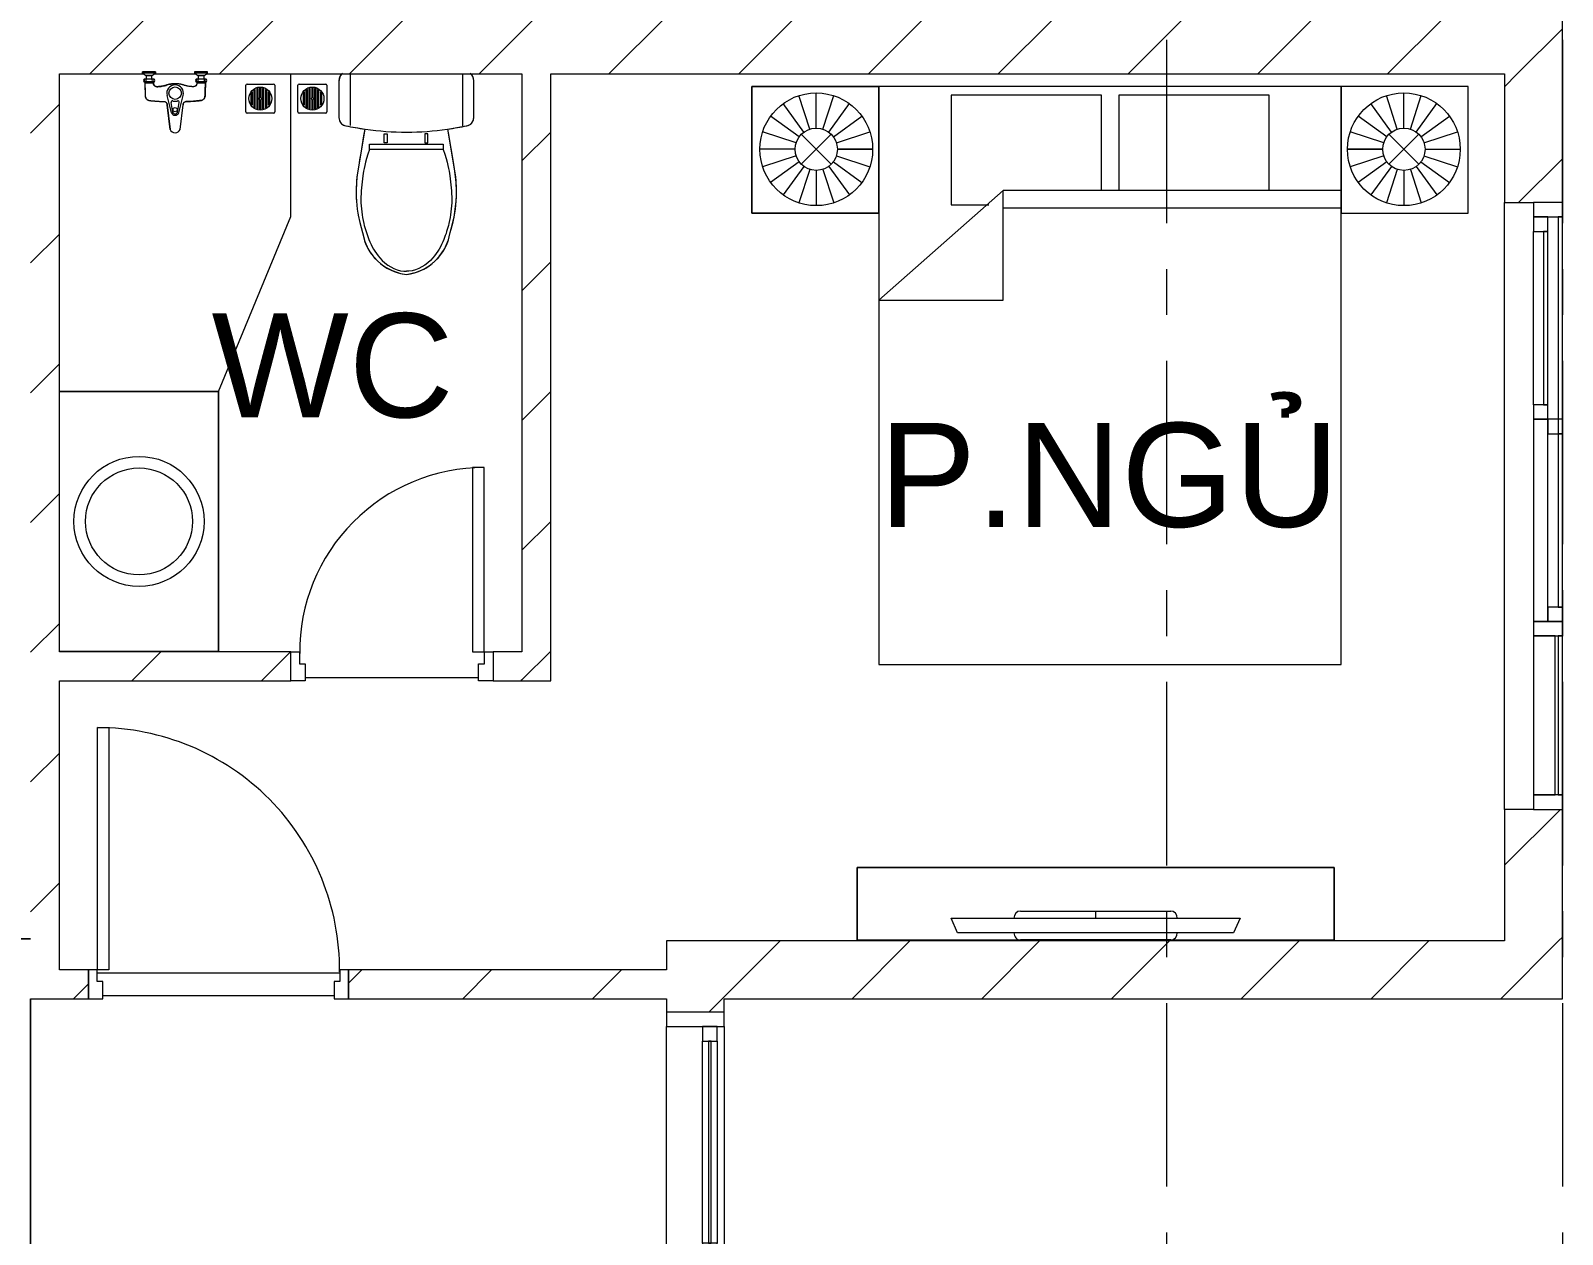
# Model space of a CAD drawing. Header units: millimetres. Extents: x -20144 to 117103, y -11426 to 48263.
# Drawn here: x 106701 to 112001, y 11684 to 15850 of the extents above; entities that cross this region are included whole.
import ezdxf

# ---------------------------------------------------------------- set-up
doc = ezdxf.new("R2010")
doc.units = ezdxf.units.MM
doc.linetypes.add('Grid Line', pattern=[22.225, 12.7, -3.175, 3.175, -3.175])
for name, color, linetype, lineweight in [('CHU', 181, 'Continuous', 5), ('CUA', 31, 'Continuous', 9), ('HATCH-TUONG', 152, 'Continuous', 9), ('NET-CAT', 3, 'Continuous', 9), ('NET-THAY', 2, 'Continuous', 15), ('THIET BI', 44, 'Continuous', 5), ('THIET-BI', 44, 'Continuous', 5), ('TRUC', 225, 'Continuous', 5)]:
    doc.layers.add(name, color=color, linetype=linetype, lineweight=lineweight)
doc.styles.add('Arial_4', font='arial.ttf', dxfattribs={"height": 360})
pattern_1 = [(45, (71000, 0), (-224.5064, 224.5064), [])]

# ---------------------------------------------------------------- blocks, each defined once
blk = doc.blocks.new('CUA PHONG NGU - Type 1-398312-MẶT BẰNG TẦNG 23')
at = {"layer": 'CUA'}
for p, q in [((-317.5, 890.3), (-277.5, 890.3)), ((-317.5, 52.3), (-317.5, 890.3)), ((-277.5, 890.3), (-277.5, 52.3)), ((-277.5, 52.3), (-317.5, 52.3))]:
    blk.add_line(p, q, dxfattribs=at)
at = {"layer": 'CUA', "lineweight": 5}
for p, q in [((-318.5, 52.3), (-348.5, 52.3)), ((-348.5, 52.3), (-348.5, -47.7)), ((-318.5, 11.3), (-318.5, 52.3)), ((-298.5, 11.3), (-318.5, 11.3)), ((-298.5, -47.7), (-298.5, 11.3)), ((521.5, 11.3), (501.5, 11.3)), ((501.5, 11.3), (501.5, -47.7)), ((551.5, 52.3), (521.5, 52.3)), ((521.5, 52.3), (521.5, 11.3)), ((551.5, -47.7), (551.5, 52.3)), ((-348.5, -47.7), (-298.5, -47.7)), ((501.5, -47.7), (551.5, -47.7))]:
    blk.add_line(p, q, dxfattribs=at)
blk.add_arc((-317.5, 52.3), 838, 359.5, 90, dxfattribs=at)
blk = doc.blocks.new('CUA WC - Type 1-374201-MẶT BẰNG TẦNG 23')
at = {"layer": 'CUA', "lineweight": 5}
for p, q in [((-248.5, -52.3), (-248.5, 47.7)), ((-248.5, 47.7), (-198.5, 47.7)), ((-198.5, 47.7), (-198.5, -11.3)), ((401.5, 47.7), (451.5, 47.7)), ((401.5, -11.3), (401.5, 47.7)), ((451.5, 47.7), (451.5, -52.3)), ((-218.5, -52.3), (-248.5, -52.3)), ((-218.5, -11.3), (-218.5, -52.3)), ((-198.5, -11.3), (-218.5, -11.3)), ((421.5, -11.3), (401.5, -11.3)), ((421.5, -52.3), (421.5, -11.3)), ((451.5, -52.3), (421.5, -52.3))]:
    blk.add_line(p, q, dxfattribs=at)
at = {"layer": 'CUA'}
for p, q in [((-177.5, -52.3), (-217.5, -52.3)), ((-217.5, -52.3), (-217.5, -690.3)), ((-177.5, -690.3), (-177.5, -52.3)), ((-217.5, -690.3), (-177.5, -690.3))]:
    blk.add_line(p, q, dxfattribs=at)
at = {"layer": 'CUA', "lineweight": 5}
blk.add_arc((-217.5, -52.3), 638, 270, 0.5, dxfattribs=at)
blk = doc.blocks.new('X-PHONG NGU 2 - X-PHONG NGU 2_Recovery_-378306-MẶT BẰNG TẦNG 23')
at = {"layer": 'CUA'}
for p, q in [((-1000, 0), (-1050, 0)), ((-1050, 0), (-1050, -100)), ((-450, 0), (-1000, 0)), ((-1000, 0), (-1000, -75)), ((-1000, -100), (-1000, 0)), ((-450, -75), (-450, 0)), ((-400, 0), (-450, 0)), ((-450, 0), (-450, -100)), ((300, 0), (-400, 0)), ((-400, 0), (-400, -50)), ((-400, -100), (-400, 0)), ((300, -50), (300, 0)), ((350, 0), (300, 0)), ((300, 0), (300, -50)), ((350, -50), (350, 0)), ((350, 0), (950, 0)), ((1000, 0), (950, 0)), ((950, 0), (950, -50)), ((1050, 0), (1000, 0)), ((1000, 0), (1000, -100)), ((1000, -50), (1000, 0)), ((1050, -100), (1050, 0)), ((-400, -50), (300, -50)), ((-350, -50), (-400, -50)), ((-400, -50), (-400, -100)), ((-350, -100), (-350, -50)), ((300, -50), (250, -50)), ((250, -50), (250, -100)), ((300, -50), (350, -50)), ((300, -100), (300, -50)), ((950, -35), (350, -35)), ((350, -35), (350, -50)), ((350, -50), (950, -50)), ((950, -50), (950, -35)), ((950, -50), (1000, -50)), ((-1050, -100), (-1000, -100)), ((-1000, -75), (-450, -75)), ((-450, -85), (-1000, -85)), ((-1000, -85), (-1000, -100)), ((-1000, -100), (-450, -100)), ((-450, -100), (-450, -85)), ((-450, -100), (-400, -100)), ((-400, -100), (-350, -100)), ((250, -85), (-350, -85)), ((-350, -85), (-350, -100)), ((-350, -100), (250, -100)), ((1000, -85), (250, -85)), ((250, -85), (250, -100)), ((250, -100), (250, -85)), ((250, -100), (1000, -100)), ((250, -100), (300, -100)), ((1000, -100), (1000, -85)), ((1000, -100), (1050, -100))]:
    blk.add_line(p, q, dxfattribs=at)
blk = doc.blocks.new('X-XI - X-XI-V68-MẶT BẰNG TẦNG 23')
at = {"layer": 'THIET-BI'}
for p, q in [((-230.6, -16.8), (-233.2, -33.2)), ((-233.2, -29), (-233.2, -157.9)), ((-233.2, -29), (-233.2, -157.9)), ((-233.2, -33.2), (-233.2, -45)), ((-233.2, -45), (-233.2, -157.9)), ((-227.9, -12.2), (-230.6, -16.8)), ((-222.7, -6.8), (-227.9, -12.2)), ((-194.6, -6.8), (-194.6, -185.7)), ((194.6, -6.8), (194.6, -186.1)), ((227.7, -12), (224.8, -8.5)), ((231.6, -19.3), (227.7, -12)), ((233.2, -29), (231.6, -19.3)), ((233.2, -157.9), (233.2, -29)), ((233.2, -157.9), (233.2, -29)), ((233.2, -157.9), (233.2, -29)), ((-233.2, -157.9), (-232.9, -162.1)), ((231.9, -166.7), (233.2, -157.9)), ((-232.9, -162.1), (-231, -169.1)), ((-231, -169.1), (-228, -174.5)), ((-228, -174.5), (-224.2, -178.9)), ((-224.2, -178.9), (-216.9, -183.9)), ((-216.9, -183.9), (-209.4, -186.4)), ((-209.4, -186.4), (-202.4, -187.7)), ((-202.4, -187.7), (-192, -189.7)), ((-192, -189.7), (-184.2, -191.1)), ((-184.2, -191.1), (-168, -193.8)), ((-168, -193.8), (-149.9, -196.6)), ((-143.8, -197.5), (-166.7, -335.2)), ((-143.8, -197.5), (-166.7, -335.2)), ((-149.9, -196.6), (-143.8, -197.5)), ((-143.8, -197.5), (-147.8, -221.1)), ((143.8, -197.5), (212.9, -185.5)), ((166.7, -335.2), (143.8, -197.5)), ((166.7, -335.2), (143.8, -197.5)), ((146.9, -216.1), (143.8, -197.5)), ((212.9, -185.5), (220.8, -181.7)), ((220.8, -181.7), (226.5, -176.5)), ((226.5, -176.5), (231.9, -166.7)), ((-147.8, -221.1), (-155.3, -266.3)), ((-127.7, -249.9), (127.7, -249.9)), ((-127.7, -267.8), (-127.7, -249.9)), ((-76.6, -213.5), (-66.1, -213.5)), ((-76.6, -245), (-76.6, -213.5)), ((-66.1, -245), (-76.6, -245)), ((-66.1, -213.5), (-66.1, -245)), ((64, -213.5), (64, -245)), ((74.4, -213.5), (64, -213.5)), ((64, -245), (74.4, -245)), ((74.4, -245), (74.4, -213.5)), ((127.7, -249.9), (127.7, -267.8)), ((151.8, -245.3), (146.9, -216.1)), ((157.2, -277.8), (151.8, -245.3)), ((-161.5, -303.8), (-164.6, -322)), ((-157.7, -280.9), (-161.5, -303.8)), ((-155.3, -266.3), (-157.7, -280.9)), ((-8.6, -267.8), (-127.7, -267.8)), ((127.7, -267.8), (-8.6, -267.8)), ((161.7, -304.9), (157.2, -277.8)), ((166.7, -335.2), (161.7, -304.9)), ((-171, -365.1), (-172.5, -383)), ((-168.9, -349), (-171, -365.1)), ((-164.6, -322), (-168.9, -349)), ((171.6, -371), (166.7, -335.2)), ((173.2, -395.8), (171.6, -371)), ((-172.5, -383), (-173.5, -402.2)), ((-173.5, -402.2), (-173.1, -436.1)), ((173.5, -426.5), (173.2, -395.8)), ((-173.1, -436.1), (-172.5, -446.5)), ((-172.5, -446.5), (-169.6, -474.8)), ((-169.6, -474.8), (-166.5, -495.3)), ((165.2, -502.3), (172.5, -446.5)), ((172.5, -446.5), (173.5, -426.5)), ((-166.5, -495.3), (-161.1, -520.9)), ((-161.1, -520.9), (-151.4, -555.9)), ((155.1, -543.7), (161.7, -518.5)), ((161.7, -518.5), (165.2, -502.3)), ((-151.4, -555.9), (-143.5, -587)), ((131.6, -613.2), (145.5, -581)), ((145.5, -581), (151.4, -555.9)), ((151.4, -555.9), (155.1, -543.7)), ((-143.5, -587), (-131.8, -612.8)), ((-131.8, -612.8), (-121.7, -628.9)), ((-121.7, -628.9), (-100.2, -653.8)), ((114.1, -638.9), (131.6, -613.2)), ((-100.2, -653.8), (-87.5, -664.8)), ((-87.5, -664.8), (-69.9, -676.9)), ((-69.9, -676.9), (-49.6, -687.2)), ((-49.6, -687.2), (-19.9, -696.9)), ((34.6, -692.9), (60.8, -681.9)), ((60.8, -681.9), (86, -665.9)), ((86, -665.9), (100.2, -653.8)), ((100.2, -653.8), (114.1, -638.9)), ((-19.9, -696.9), (0, -700.2)), ((0, -700.2), (34.6, -692.9))]:
    blk.add_line(p, q, dxfattribs=at)
for centre, radius, start, end in [((-204.3, -29), 29, 126.2171, 180), ((-204.3, -29), 29, 135, 180), ((204.3, -29), 29, 0, 53.7829), ((204.3, -29), 29, 360, 45), ((-204.3, -157.9), 29, 180, 259.8599), ((-204.3, -157.9), 29, 180, 259.8599), ((204.3, -157.9), 29, 280.1401, 360), ((204.3, -157.9), 29, 280.1401, 0), ((18.1, 960), 1168.8, 258.7762, 262.0348), ((18.1, 960), 1168.8, 258.7762, 262.0348), ((18.1, 960), 1168.8, 262.1447, 269.1633), ((-16, 957.7), 1166.4, 270.8375, 277.7683), ((-18.1, 960), 1168.8, 277.9652, 281.2238), ((-18.1, 960), 1168.8, 277.9652, 281.2238), ((287.1, -414.4), 460.7, 170.0941, 197.8856), ((287.1, -414.4), 460.7, 170.0941, 197.8856), ((-287.1, -414.4), 460.7, 342.1144, 9.9059), ((-287.1, -414.4), 460.7, 342.1144, 9.9059), ((18.2, -529.6), 171.6, 188.8267, 263.9098), ((18.2, -529.6), 171.6, 188.8267, 263.9098), ((-18.2, -529.6), 171.6, 276.0902, 351.1733), ((-18.2, -529.6), 171.6, 276.0902, 351.1733)]:
    blk.add_arc(centre, radius, start, end, dxfattribs=at)
for points in [[(-127.7, -267.8), (-143.4, -315.6), (-152.2, -364.8), (-160.3, -442.2), (-151, -516.8), (-129.6, -585.3), (-93.5, -652), (-37.5, -689.3), (-2.9, -689.4), (0, -689.4)], [(127.7, -267.8), (143.4, -315.6), (152.2, -364.8), (160.3, -442.2), (151, -516.8), (129.6, -585.3), (93.5, -652), (37.5, -689.3), (2.9, -689.4), (0, -689.4)]]:
    blk.add_open_spline(points, degree=3, knots=[12.724379, 12.724379, 12.724379, 12.724379, 75.096459, 151.912755, 228.70098, 282.501534, 351.034079, 439.49288, 447.51098, 447.51098, 447.51098, 447.51098], dxfattribs=at)
blk = doc.blocks.new('X-LA - X-LA-610599-MẶT BẰNG TẦNG 23')
at = {"layer": 'THIET-BI'}
for p, q in [((-450, 0), (-450, -550)), ((-450, -550), (-450, 0)), ((450, -550), (450, 0)), ((450, 0), (450, -550)), ((-450, -550), (450, -550)), ((450, -550), (-450, -550))]:
    blk.add_line(p, q, dxfattribs=at)
for radius in [225, 185]:
    blk.add_circle((0, -275), radius, dxfattribs=at)
blk = doc.blocks.new('X-SEN - X-SEN-410583-MẶT BẰNG TẦNG 23')
at = {"layer": 'THIET-BI'}
for p, q in [((-67.5, 0), (-112.5, 0)), ((-112.5, 0), (-112.5, -3.8)), ((-112.5, 0), (-67.5, 0)), ((-112.5, -3.8), (-112.5, 0)), ((-67.5, -3.8), (-67.5, 0)), ((-67.5, 0), (-67.5, -3.8)), ((112.5, 0), (67.5, 0)), ((67.5, 0), (67.5, -3.8)), ((67.5, 0), (67.5, -3.8)), ((112.5, 0), (67.5, 0)), ((112.5, -3.8), (112.5, 0)), ((112.5, -3.8), (112.5, 0)), ((-112.5, -3.8), (-99.9, -12.6)), ((-67.5, -3.8), (-112.5, -3.8)), ((-112.5, -3.8), (-99.9, -12.6)), ((-99.9, -25.3), (-107.2, -25.3)), ((-72.8, -25.3), (-107.2, -25.3)), ((-107.2, -34.3), (-105.1, -34.3)), ((-107.2, -34.3), (-72.8, -34.3)), ((-105.1, -34.3), (-105.1, -37.2)), ((-105.1, -34.3), (-105.1, -37.2)), ((-74.9, -34.3), (-105.1, -34.3)), ((-105.1, -37.2), (-74.9, -37.2)), ((-99.9, -12.6), (-99.9, -25.3)), ((-99.9, -12.6), (-80.1, -12.6)), ((-80.1, -12.6), (-99.9, -12.6)), ((-99.9, -12.6), (-99.9, -25.3)), ((-80.1, -12.6), (-67.5, -3.8)), ((-80.1, -12.6), (-67.5, -3.8)), ((-80.1, -25.3), (-80.1, -12.6)), ((-80.1, -25.3), (-80.1, -12.6)), ((-72.8, -25.3), (-80.1, -25.3)), ((-74.9, -37.2), (-74.9, -34.3)), ((-74.9, -34.3), (-72.8, -34.3)), ((-74.9, -37.2), (-74.9, -34.3)), ((67.5, -3.8), (80.1, -12.6)), ((112.5, -3.8), (67.5, -3.8)), ((67.5, -3.8), (80.1, -12.6)), ((80.1, -25.3), (72.8, -25.3)), ((107.2, -25.3), (72.8, -25.3)), ((72.8, -34.3), (74.9, -34.3)), ((72.8, -34.3), (107.2, -34.3)), ((74.9, -34.3), (74.9, -37.2)), ((74.9, -34.3), (74.9, -37.2)), ((105.1, -34.3), (74.9, -34.3)), ((74.9, -37.2), (105.1, -37.2)), ((80.1, -12.6), (80.1, -25.3)), ((99.9, -12.6), (80.1, -12.6)), ((80.1, -12.6), (99.9, -12.6)), ((99.9, -12.6), (80.1, -12.6)), ((80.1, -12.6), (80.1, -25.3)), ((99.9, -12.6), (112.5, -3.8)), ((99.9, -12.6), (112.5, -3.8)), ((99.9, -25.3), (99.9, -12.6)), ((99.9, -25.3), (99.9, -12.6)), ((107.2, -25.3), (99.9, -25.3)), ((105.1, -37.2), (105.1, -34.3)), ((105.1, -34.3), (107.2, -34.3)), ((105.1, -37.2), (105.1, -34.3)), ((-12.9, -141.7), (-27.6, -80.8)), ((-7.7, -139.6), (-13.8, -105.5)), ((7.7, -139.6), (13.8, -105.5)), ((12.9, -141.7), (27.6, -80.8)), ((-27.3, -113.1), (-17.5, -199.2)), ((-17.5, -199.2), (-27.3, -113.1)), ((17.5, -199.2), (27.3, -113.1)), ((17.5, -199.2), (27.3, -113.1))]:
    blk.add_line(p, q, dxfattribs=at)
for centre, radius in [((0, -73.2), 21.5), ((0, -130.1), 7.2)]:
    blk.add_circle(centre, radius, dxfattribs=at)
for centre, radius, start, end in [((-102.9, -29.8), 6.9, 148.0246, 211.9754), ((-102.9, -29.8), 6.9, 148.0246, 211.9754), ((-107.2, -27.1), 1.8, 90, 148.0246), ((-107.2, -27.1), 1.8, 90, 148.0246), ((-107.2, -32.5), 1.8, 211.9754, 270), ((-107.2, -32.5), 1.8, 211.9754, 270), ((-112.5, -29.8), 6.9, 319.2845, 40.7155), ((-94.4, -29.8), 6.9, 139.2845, 220.7155), ((-85.4, -29.8), 6.9, 319.2845, 40.7155), ((-67.5, -29.8), 6.9, 139.2845, 220.7155), ((-72.8, -27.1), 1.8, 31.9754, 90), ((-72.8, -27.1), 1.8, 31.9754, 90), ((-72.8, -32.5), 1.8, 270, 328.0246), ((-72.8, -32.5), 1.8, 270, 328.0246), ((-77.1, -29.8), 6.9, 328.0246, 31.9754), ((-77.1, -29.8), 6.9, 328.0246, 31.9754), ((-0.4, -73.2), 28.3, 89.2517, 195.6693), ((0.4, -73.2), 28.3, 344.3307, 90.7483), ((77.1, -29.8), 6.9, 148.0246, 211.9754), ((77.1, -29.8), 6.9, 148.0246, 211.9754), ((72.8, -27.1), 1.8, 90, 148.0246), ((72.8, -27.1), 1.8, 90, 148.0246), ((72.8, -32.5), 1.8, 211.9754, 270), ((72.8, -32.5), 1.8, 211.9754, 270), ((67.5, -29.8), 6.9, 319.2845, 40.7155), ((85.6, -29.8), 6.9, 139.2845, 220.7155), ((94.6, -29.8), 6.9, 319.2845, 40.7155), ((112.5, -29.8), 6.9, 139.2845, 220.7155), ((107.2, -27.1), 1.8, 31.9754, 90), ((107.2, -27.1), 1.8, 31.9754, 90), ((107.2, -32.5), 1.8, 270, 328.0246), ((107.2, -32.5), 1.8, 270, 328.0246), ((102.9, -29.8), 6.9, 328.0246, 31.9754), ((102.9, -29.8), 6.9, 328.0246, 31.9754), ((-9.4, -104.7), 4.5, 74.0703, 190.1556), ((-0.4, -73.2), 28.3, 254.0703, 270.7483), ((0.4, -73.2), 28.3, 269.2517, 285.9297), ((9.4, -104.7), 4.5, 349.8444, 105.9297), ((0, -134.7), 14.7, 208.4144, 331.5856), ((0, -136.6), 8.24, 201.1294, 338.8706), ((0, -191), 19.3, 205.0481, 334.9519), ((0, -191), 19.3, 205.0481, 334.9519)]:
    blk.add_arc(centre, radius, start, end, dxfattribs=at)
for points, knots in [([(-105.1, -37.2), (-105.1, -39.1), (-104.9, -42.9), (-104.7, -48.5), (-104.5, -54.2), (-104.2, -61.7), (-103.9, -68.4), (-103.8, -73.6), (-103.7, -75.5), (-103.7, -76.7), (-103.6, -77.6), (-103.6, -78.6), (-103.6, -79.8), (-103.6, -81), (-103.5, -81.8), (-103.5, -82.3), (-103.5, -82.6), (-103.4, -83), (-103.4, -83.5), (-103.3, -84.3), (-103.2, -85.5), (-103.1, -86.6), (-102.8, -87.6), (-102.6, -88.2), (-102.3, -88.9), (-101.9, -89.7), (-101.3, -90.8), (-100.6, -91.7), (-100, -92.5), (-99, -93.6), (-97.8, -94.7), (-96.2, -95.8), (-95, -96.6), (-93.7, -97.2), (-92.4, -97.7), (-91.2, -98.1), (-90.3, -98.4), (-89.6, -98.5), (-88.9, -98.7), (-88, -98.8), (-86.8, -99), (-85.6, -99.1), (-84.7, -99.1), (-84, -99.2), (-83.3, -99.3), (-82.3, -99.4), (-81.2, -99.5), (-79.7, -99.6), (-77.9, -99.8), (-75.5, -100), (-72.8, -100.2), (-70, -100.5), (-66.3, -100.8), (-61.6, -101.2), (-56, -101.5), (-51.7, -101.8), (-48.8, -101.9), (-47.3, -101.9), (-46.1, -101.9), (-45.1, -102), (-44.4, -102), (-43.6, -102), (-42.6, -102), (-41.4, -102), (-40.1, -102), (-39.3, -102.1), (-38.8, -102.1), (-38.5, -102.2), (-38.1, -102.2), (-37.6, -102.3), (-36.8, -102.4), (-35.6, -102.6), (-34.3, -103), (-33.2, -103.5), (-32.5, -104), (-31.7, -104.6), (-30.5, -105.7), (-29, -107.6), (-27.9, -110.1), (-27.4, -112), (-27.3, -113.1)], [0, 0, 0, 0, 0.041667, 0.083333, 0.125, 0.166667, 0.25, 0.270833, 0.28125, 0.291667, 0.296875, 0.302083, 0.3125, 0.322917, 0.328125, 0.330729, 0.333333, 0.335938, 0.338542, 0.34375, 0.354167, 0.364583, 0.369792, 0.375, 0.380208, 0.385417, 0.395833, 0.40625, 0.411458, 0.416667, 0.4375, 0.447917, 0.458333, 0.46875, 0.479167, 0.489583, 0.494792, 0.5, 0.505208, 0.510417, 0.520833, 0.53125, 0.536458, 0.541667, 0.546875, 0.552083, 0.5625, 0.572917, 0.583333, 0.604167, 0.625, 0.645833, 0.666667, 0.708333, 0.75, 0.791667, 0.802083, 0.8125, 0.822917, 0.828125, 0.833333, 0.838542, 0.84375, 0.854167, 0.864583, 0.869792, 0.872396, 0.875, 0.877604, 0.880208, 0.885417, 0.895833, 0.90625, 0.916667, 0.921875, 0.927083, 0.9375, 0.958333, 0.979167, 1, 1, 1, 1]), ([(-105.1, -37.2), (-104.5, -52.3), (-103.9, -68.7), (-103.3, -87.5), (-99.6, -93.9), (-92.4, -98.5), (-72.6, -100.1), (-54, -102.2), (-33.9, -102), (-28.7, -107.4), (-27.8, -111), (-27.3, -113.1)], [0, 0, 0, 0, 45.441328, 49.333631, 56.110562, 66.562664, 73.682324, 114.966912, 125.570438, 129.900151, 136.284558, 136.284558, 136.284558, 136.284558]), ([(0, -41), (-2, -40.9), (-5.6, -40.9), (-10.3, -41.2), (-14.4, -41.6), (-18, -42.2), (-21.2, -42.9), (-24.2, -43.7), (-27.1, -44.6), (-30, -45.4), (-32.9, -46.3), (-35.8, -47.2), (-38.8, -47.9), (-41.8, -48.6), (-45.1, -49.2), (-48.4, -49.8), (-51.8, -50.2), (-54.8, -50.5), (-56.9, -50.7), (-58.1, -50.8), (-59, -50.9), (-59.9, -51), (-60.8, -51), (-61.7, -51), (-62.4, -51), (-63, -51), (-63.6, -51), (-64.4, -50.9), (-65.1, -50.8), (-65.7, -50.7), (-66.1, -50.6), (-66.5, -50.5), (-67.1, -50.4), (-68.1, -50.1), (-69.1, -49.6), (-70.1, -49), (-71.1, -48.3), (-72, -47.4), (-72.8, -46.6), (-73.3, -45.8), (-73.8, -45.1), (-74.1, -44.3), (-74.4, -43.5), (-74.6, -42.6), (-74.7, -41.9), (-74.8, -41.3), (-74.8, -40.9), (-74.9, -40.4), (-74.9, -39.8), (-74.9, -38.8), (-74.9, -37.9), (-74.9, -37.2)], [0, 0, 0, 0, 0.041667, 0.083333, 0.125, 0.166667, 0.208333, 0.25, 0.291667, 0.333333, 0.375, 0.416667, 0.458333, 0.5, 0.541667, 0.583333, 0.625, 0.666667, 0.6875, 0.697917, 0.708333, 0.71875, 0.729167, 0.739583, 0.75, 0.755208, 0.760417, 0.770833, 0.78125, 0.786458, 0.791667, 0.796875, 0.802083, 0.8125, 0.833333, 0.84375, 0.854167, 0.875, 0.885417, 0.895833, 0.90625, 0.916667, 0.927083, 0.9375, 0.947917, 0.953125, 0.958333, 0.963542, 0.96875, 0.979167, 1, 1, 1, 1]), ([(-74.9, -37.2), (-74.9, -39.9), (-75, -44.9), (-67.9, -51.6), (-55.3, -50.7), (-39.4, -48.7), (-24.4, -43.4), (-11.8, -40.7), (0, -41)], [0, 0, 0, 0, 8.475038, 15.961674, 29.255673, 47.963091, 70.422589, 93.837243, 93.837243, 93.837243, 93.837243]), ([(74.9, -37.2), (74.9, -37.9), (74.9, -38.8), (74.9, -39.8), (74.9, -40.4), (74.8, -40.9), (74.8, -41.3), (74.7, -41.9), (74.6, -42.6), (74.4, -43.3), (74.3, -43.9), (74.1, -44.4), (73.8, -45.1), (73.3, -45.8), (72.8, -46.6), (72, -47.4), (71.1, -48.3), (70.1, -49), (69.1, -49.6), (68.1, -50.1), (67.1, -50.4), (66.5, -50.5), (66.1, -50.6), (65.7, -50.7), (65.1, -50.8), (64.4, -50.9), (63.5, -51), (62.7, -51), (62.1, -51), (61.5, -51), (60.8, -51), (59.9, -51), (59, -50.9), (58.1, -50.8), (56.9, -50.7), (54.8, -50.5), (51.8, -50.2), (47.2, -49.6), (41.8, -48.7), (36.8, -47.4), (32.9, -46.3), (30, -45.4), (27.1, -44.6), (24.2, -43.7), (21.2, -42.9), (18, -42.2), (14.4, -41.6), (10.3, -41.2), (5.6, -40.9), (2, -40.9), (0, -41)], [0, 0, 0, 0, 0.020833, 0.03125, 0.036458, 0.041667, 0.046875, 0.052083, 0.0625, 0.072917, 0.078125, 0.083333, 0.09375, 0.104167, 0.114583, 0.125, 0.145833, 0.15625, 0.166667, 0.1875, 0.197917, 0.203125, 0.208333, 0.213542, 0.21875, 0.229167, 0.239583, 0.25, 0.255208, 0.260417, 0.270833, 0.28125, 0.291667, 0.302083, 0.3125, 0.333333, 0.375, 0.416667, 0.5, 0.583333, 0.625, 0.666667, 0.708333, 0.75, 0.791667, 0.833333, 0.875, 0.916667, 0.958333, 1, 1, 1, 1]), ([(74.9, -37.2), (74.9, -39.9), (75, -44.9), (67.9, -51.6), (55.3, -50.7), (39.4, -48.7), (24.4, -43.4), (11.8, -40.7), (0, -41)], [0, 0, 0, 0, 8.475038, 15.961674, 29.255673, 47.963091, 70.422589, 93.837243, 93.837243, 93.837243, 93.837243]), ([(27.3, -113.1), (27.4, -112), (27.9, -110.1), (29, -107.6), (30.5, -105.7), (31.7, -104.6), (32.5, -104), (33.2, -103.5), (34.3, -103), (35.6, -102.6), (36.8, -102.4), (37.6, -102.3), (38.1, -102.2), (38.5, -102.2), (38.8, -102.1), (39.3, -102.1), (40.1, -102), (41.4, -102), (42.6, -102), (43.6, -102), (44.4, -102), (45.1, -102), (46.1, -101.9), (47.3, -101.9), (48.8, -101.9), (51.7, -101.8), (57.9, -101.4), (65.3, -100.9), (72.8, -100.2), (76.9, -99.8), (79.7, -99.6), (81.2, -99.5), (82.3, -99.4), (83.3, -99.3), (84, -99.2), (84.7, -99.1), (85.6, -99.1), (86.8, -99), (88, -98.8), (88.9, -98.7), (89.6, -98.5), (90.3, -98.4), (91.2, -98.1), (92.4, -97.7), (93.7, -97.2), (95, -96.6), (96.2, -95.8), (97.8, -94.7), (99.2, -93.4), (100.4, -91.9), (101.3, -90.8), (101.9, -89.7), (102.3, -88.9), (102.6, -88.2), (102.8, -87.6), (103.1, -86.6), (103.2, -85.5), (103.3, -84.3), (103.4, -83.5), (103.4, -83), (103.5, -82.6), (103.5, -82.3), (103.5, -81.8), (103.6, -81), (103.6, -79.8), (103.6, -78.6), (103.6, -77.6), (103.7, -76.7), (103.7, -75.5), (103.8, -73.6), (103.9, -70.3), (104.1, -65.5), (104.5, -54.2), (104.8, -44.8), (105.1, -37.2)], [0, 0, 0, 0, 0.020833, 0.041667, 0.0625, 0.072917, 0.078125, 0.083333, 0.09375, 0.104167, 0.114583, 0.119792, 0.122396, 0.125, 0.127604, 0.130208, 0.135417, 0.145833, 0.15625, 0.161458, 0.166667, 0.171875, 0.177083, 0.1875, 0.197917, 0.208333, 0.25, 0.333333, 0.375, 0.416667, 0.427083, 0.4375, 0.447917, 0.453125, 0.458333, 0.463542, 0.46875, 0.479167, 0.489583, 0.494792, 0.5, 0.505208, 0.510417, 0.520833, 0.53125, 0.541667, 0.552083, 0.5625, 0.583333, 0.59375, 0.604167, 0.614583, 0.619792, 0.625, 0.630208, 0.635417, 0.645833, 0.65625, 0.661458, 0.664062, 0.666667, 0.669271, 0.671875, 0.677083, 0.6875, 0.697917, 0.703125, 0.708333, 0.71875, 0.729167, 0.75, 0.791667, 0.833333, 1, 1, 1, 1]), ([(105.1, -37.2), (104.5, -52.3), (103.9, -68.7), (103.3, -87.5), (99.6, -93.9), (92.4, -98.5), (72.6, -100.1), (54, -102.2), (33.9, -102), (28.7, -107.4), (27.8, -111), (27.3, -113.1)], [0, 0, 0, 0, 45.441328, 49.333631, 56.110562, 66.562664, 73.682324, 114.966912, 125.570438, 129.900151, 136.284558, 136.284558, 136.284558, 136.284558])]:
    blk.add_open_spline(points, degree=3, knots=knots, dxfattribs=at)
blk = doc.blocks.new('X-TV - X-TV-385073-MẶT BẰNG TẦNG 23')
at = {"layer": 'THIET BI'}
for p, q in [((1649.9, 250), (0, 250)), ((0, 250), (0, 0)), ((0, 250), (1649.9, 250)), ((0, 0), (0, 250)), ((1649.9, 0), (1649.9, 250)), ((1649.9, 250), (1649.9, 0)), ((325, 75), (1325, 75)), ((347.5, 25), (325, 75)), ((565, 100), (1085, 100)), ((825, 100), (825, 75)), ((1325, 75), (1302.5, 25)), ((1302.5, 25), (347.5, 25)), ((0, 0), (1649.9, 0)), ((1085, 0), (565, 0))]:
    blk.add_line(p, q, dxfattribs=at)
for centre, start_param, end_param in [((565, 75), 0, 1.570796), ((1085, 75), 4.712389, 6.283185), ((565, 25), 1.570796, 3.141593), ((1085, 25), 3.141593, 4.712389)]:
    blk.add_ellipse(centre, major_axis=(0, 25), ratio=0.9, start_param=start_param, end_param=end_param, dxfattribs=at)
blk = doc.blocks.new('X-PHONG NGU 5 - X-PHONG NGU 900-417337-MẶT BẰNG TẦNG 23')
at = {"layer": 'CUA'}
for p, q in [((-400, 100), (-450, 100)), ((-450, 100), (-450, -100)), ((-400, -100), (-400, 100)), ((-400, 100), (400, 100)), ((450, 100), (400, 100)), ((400, 100), (400, -100)), ((450, -100), (450, 100)), ((-350, -25), (-400, -25)), ((-400, -25), (-400, -75)), ((-350, -75), (-350, -25)), ((-350, -25), (350, -25)), ((350, -45), (-350, -45)), ((-350, -45), (-350, -55)), ((400, -25), (350, -25)), ((350, -25), (350, -75)), ((350, -55), (350, -45)), ((400, -75), (400, -25)), ((-450, -100), (-400, -100)), ((-400, -75), (-350, -75)), ((400, -100), (-400, -100)), ((-350, -55), (350, -55)), ((350, -75), (-350, -75)), ((350, -75), (400, -75)), ((400, -100), (450, -100))]:
    blk.add_line(p, q, dxfattribs=at)
blk = doc.blocks.new('X-GIUONG - X-GIUONG-V64-MẶT BẰNG TẦNG 23')
at = {"layer": 'THIET BI'}
for p, q in [((-800, 0), (-1239, 0)), ((-1239, 0), (-1239, -439)), ((-1239, 0), (-800, 0)), ((-1239, -439), (-1239, 0)), ((-1039.2, -147.8), (-1076.9, -31.8)), ((-1016.6, -144.2), (-1016.6, -22.2)), ((-993.9, -147.8), (-956.3, -31.8)), ((-800, -439), (-800, 0)), ((800, 0), (-800, 0)), ((-800, 0), (-800, -2000)), ((800, 0), (-800, 0)), ((-800, 0), (-800, -439)), ((-800, 0), (-800, -2000)), ((-550, -30), (-550, -410)), ((-30, -30), (-550, -30)), ((-30, -360), (-30, -30)), ((30, -30), (30, -360)), ((550, -30), (30, -30)), ((550, -360), (550, -30)), ((1239, 0), (800, 0)), ((800, 0), (800, -439)), ((800, -2000), (800, 0)), ((1239, 0), (800, 0)), ((800, 0), (800, -439)), ((800, -2000), (800, 0)), ((993.9, -147.8), (956.3, -31.8)), ((1016.6, -144.2), (1016.6, -22.2)), ((1039.2, -147.8), (1076.9, -31.8)), ((1239, -439), (1239, 0)), ((1239, -439), (1239, 0)), ((-1075.8, -174.4), (-1174.4, -102.7)), ((-1059.6, -158.2), (-1131.2, -59.5)), ((-973.5, -158.2), (-901.9, -59.5)), ((-957.4, -174.4), (-858.7, -102.7)), ((957.4, -174.4), (858.7, -102.7)), ((973.5, -158.2), (901.9, -59.5)), ((1059.6, -158.2), (1131.2, -59.5)), ((1075.8, -174.4), (1174.4, -102.7)), ((-1086.1, -194.8), (-1202.1, -157.1)), ((-947, -194.8), (-831, -157.1)), ((947, -194.8), (831, -157.1)), ((1086.1, -194.8), (1202.1, -157.1)), ((-1068.3, -269.1), (-964.8, -165.6)), ((-1068.3, -165.6), (-964.8, -269.1)), ((1068.3, -269.1), (964.8, -165.6)), ((1068.3, -165.6), (964.8, -269.1)), ((-1089.7, -217.4), (-1211.7, -217.4)), ((-1086.1, -240), (-1202.1, -277.7)), ((-1075.8, -260.4), (-1174.4, -332.1)), ((-957.4, -260.4), (-858.7, -332.1)), ((-947, -240), (-831, -277.7)), ((-943.4, -217.4), (-821.4, -217.4)), ((-821.4, -217.4), (-943.4, -217.4)), ((943.4, -217.4), (821.4, -217.4)), ((821.4, -217.4), (943.4, -217.4)), ((947, -240), (831, -277.7)), ((957.4, -260.4), (858.7, -332.1)), ((1075.8, -260.4), (1174.4, -332.1)), ((1086.1, -240), (1202.1, -277.7)), ((1089.7, -217.4), (1211.7, -217.4)), ((-1059.6, -276.6), (-1131.2, -375.2)), ((-1039.2, -287), (-1076.9, -402.9)), ((-1016.6, -290.5), (-1016.6, -412.5)), ((-993.9, -287), (-956.3, -402.9)), ((-973.5, -276.6), (-901.9, -375.2)), ((973.5, -276.6), (901.9, -375.2)), ((993.9, -287), (956.3, -402.9)), ((1016.6, -290.5), (1016.6, -412.5)), ((1039.2, -287), (1076.9, -402.9)), ((1059.6, -276.6), (1131.2, -375.2)), ((-370, -360), (-800, -740)), ((-370, -740), (-370, -360)), ((800, -360), (-370, -360)), ((-550, -410), (-420, -410)), ((-370, -420), (800, -420)), ((-1239, -439), (-800, -439)), ((-800, -439), (-1239, -439)), ((800, -439), (1239, -439)), ((800, -439), (1239, -439)), ((-800, -740), (-370, -740)), ((-800, -2000), (800, -2000)), ((-800, -2000), (800, -2000))]:
    blk.add_line(p, q, dxfattribs=at)
for centre, radius in [((-1016.6, -217.4), 195.1), ((1016.6, -217.4), 195.1), ((-1016.6, -217.4), 73.2), ((1016.6, -217.4), 73.2)]:
    blk.add_circle(centre, radius, dxfattribs=at)
blk = doc.blocks.new('X-PHEU - X-PHEU-444926-MẶT BẰNG TẦNG 23')
at = {"layer": 'THIET-BI'}
for p, q in [((25, 29), (25, 121)), ((29, 125), (121, 125)), ((57.5, 43.5), (57.5, 106.5)), ((62.5, 108.8), (62.5, 41.2)), ((67.5, 39.8), (67.5, 110.2)), ((72.5, 110.9), (72.5, 78.1)), ((77.5, 78.1), (77.5, 110.9)), ((82.5, 110.2), (82.5, 39.8)), ((87.5, 41.2), (87.5, 108.8)), ((92.5, 106.5), (92.5, 43.5)), ((125, 121), (125, 29)), ((42.5, 90.5), (42.5, 59.5)), ((47.5, 51.8), (47.5, 98.2)), ((52.5, 103.1), (52.5, 46.9)), ((72.5, 71.9), (72.5, 39.1)), ((77.5, 39.1), (77.5, 71.9)), ((97.5, 46.9), (97.5, 103.1)), ((102.5, 98.2), (102.5, 51.8)), ((107.5, 59.5), (107.5, 90.5)), ((121, 25), (29, 25))]:
    blk.add_line(p, q, dxfattribs=at)
blk.add_circle((75, 75), 40, dxfattribs=at)
for centre, radius, start, end in [((29, 121), 4, 90, 180), ((75, 75), 36, 119.0853, 128.6822), ((75, 75), 36, 102.0247, 110.3175), ((75, 75), 36, 90, 93.9821), ((75, 75), 36, 86.0179, 90), ((75, 75), 36, 69.6825, 77.9753), ((75, 75), 36, 51.3178, 60.9147), ((121, 121), 4, 0, 90), ((75, 75), 36, 139.8082, 154.5256), ((75, 75), 36, 205.4744, 220.1918), ((75, 75), 4, 128.6822, 231.3178), ((75, 75), 4, 308.6822, 51.3178), ((75, 75), 36, 25.4744, 40.1918), ((75, 75), 36, 319.8082, 334.5256), ((29, 29), 4, 180, 270), ((75, 75), 36, 231.3178, 240.9147), ((75, 75), 36, 249.6825, 257.9753), ((75, 75), 36, 266.0179, 270), ((75, 75), 36, 270, 273.9821), ((75, 75), 36, 282.0247, 290.3175), ((75, 75), 36, 299.0853, 308.6822), ((121, 29), 4, 270, 360)]:
    blk.add_arc(centre, radius, start, end, dxfattribs=at)
blk = doc.blocks.new('X-BAR - X-BAR-448121-MẶT BẰNG TẦNG 23')
at = {"layer": 'THIET BI'}
for p, q in [((0, 0), (-600, 0)), ((-600, 0), (-600, -1000.8)), ((-600, -1000.8), (-600, 0)), ((-600, 0), (0, 0)), ((0, -1400.8), (0, -207.7)), ((0, -207.7), (0, -1400.8)), ((-600, -1000.8), (-1551.9, -1000.8)), ((-1551.9, -1000.8), (-1551.9, -1400.8)), ((-1551.9, -1400.8), (-1551.9, -1000.8)), ((-1551.9, -1000.8), (-600, -1000.8)), ((-1551.9, -1400.8), (0, -1400.8)), ((0, -1400.8), (-1551.9, -1400.8))]:
    blk.add_line(p, q, dxfattribs=at)

msp = doc.modelspace()

# ---------------------------------------------------------------- hatches: boundary and pattern name
at = {"layer": 'HATCH-TUONG', "lineweight": 5}
h = msp.add_hatch(dxfattribs=at)
h.set_pattern_fill('FP_4', color=256, style=0, pattern_type=2)
h.set_pattern_definition(pattern_1)
h.paths.add_polyline_path([(112000.5, 15699.9), (112000.5, 16399.9), (111800.5, 16399.9), (111800.5, 15699.9)], flags=0)
h.paths.add_polyline_path([(111900.5, 18499.9), (112000.5, 18499.9), (112000.5, 18899.9), (111800.5, 18899.9), (111800.5, 18499.9)], flags=0)
h = msp.add_hatch(dxfattribs=at)
h.set_pattern_fill('FP_4', color=256, style=0, pattern_type=2)
h.set_pattern_definition(pattern_1)
h.paths.add_polyline_path([(110329.2, 15699.9), (111800.5, 15699.9), (111800.5, 15899.9), (102400.5, 15899.9), (102400.5, 15699.9), (107092.4, 15699.9), (107088, 15703), (107088, 15706.8), (107133, 15706.8), (107133, 15703), (107128.7, 15699.9), (107272.4, 15699.9), (107268, 15703), (107268, 15706.8), (107313, 15706.8), (107313, 15703), (107308.7, 15699.9), (108500.5, 15699.9)], flags=0)
h = msp.add_hatch(dxfattribs=at)
h.set_pattern_fill('FP_4', color=256, style=0, pattern_type=2)
h.set_pattern_definition(pattern_1)
h.paths.add_polyline_path([(106700.5, 12599.9), (106800.5, 12599.9), (106800.5, 15699.9), (106700.5, 15699.9), (106700.5, 13386.9)], flags=0)
h = msp.add_hatch(dxfattribs=at)
h.set_pattern_fill('FP_4', color=256, style=0, pattern_type=2)
h.set_pattern_definition(pattern_1)
h.paths.add_polyline_path([(108500.5, 13599.9), (108500.5, 15699.9), (108400.5, 15699.9), (108400.5, 13599.9)], flags=0)
h = msp.add_hatch(dxfattribs=at)
h.set_pattern_fill('FP_4', color=256, style=0, pattern_type=2)
h.set_pattern_definition(pattern_1)
h.paths.add_polyline_path([(111900.5, 12699.9), (112000.5, 12699.9), (112000.5, 13155.1), (111800.5, 13155.1), (111800.5, 12699.9)], flags=0)
h.paths.add_polyline_path([(112000.5, 15255.1), (112000.5, 15699.9), (111800.5, 15699.9), (111800.5, 15255.1), (111900.5, 15255.1)], flags=0)
h = msp.add_hatch(dxfattribs=at)
h.set_pattern_fill('FP_4', color=256, style=0, pattern_type=2)
h.set_pattern_definition(pattern_1)
h.paths.add_polyline_path([(108400.5, 13599.9), (108400.5, 13699.9), (108300.5, 13699.9), (108300.5, 13599.9)], flags=0)
h.paths.add_polyline_path([(106800.5, 13599.9), (107600.5, 13599.9), (107600.5, 13699.9), (106800.5, 13699.9)], flags=0)
h = msp.add_hatch(dxfattribs=at)
h.set_pattern_fill('FP_4', color=256, style=0, pattern_type=2)
h.set_pattern_definition(pattern_1)
h.paths.add_polyline_path([(109100.5, 11499.9), (109100.5, 11553.4), (108900.5, 11553.4), (108900.5, 11499.9)], flags=0)
h.paths.add_polyline_path([(109100.5, 12453.4), (109100.5, 12699.9), (108900.5, 12699.9), (108900.5, 12453.4)], flags=0)
h = msp.add_hatch(dxfattribs=at)
h.set_pattern_fill('FP_4', color=256, style=0, pattern_type=2)
h.set_pattern_definition(pattern_1)
h.paths.add_polyline_path([(112000.5, 12499.9), (112000.5, 12699.9), (109100.5, 12699.9), (109100.5, 12499.9), (110329.2, 12499.9)], flags=0)
h = msp.add_hatch(dxfattribs=at)
h.set_pattern_fill('FP_4', color=256, style=0, pattern_type=2)
h.set_pattern_definition(pattern_1)
h.paths.add_polyline_path([(108900.5, 12499.9), (108900.5, 12599.9), (107800.5, 12599.9), (107800.5, 12499.9), (108283.9, 12499.9)], flags=0)
h.paths.add_polyline_path([(106900.5, 12499.9), (106900.5, 12599.9), (106700.5, 12599.9), (106700.5, 12499.9)], flags=0)

# ---------------------------------------------------------------- linework, layer by layer
at = {"layer": 'NET-CAT', "lineweight": 15}
for p, q in [((112000.5, 15699.9), (112000.5, 16399.9)), ((106800.5, 13699.9), (106800.5, 15699.9)), ((106800.5, 15699.9), (107092.4, 15699.9)), ((107128.7, 15699.9), (107272.4, 15699.9)), ((107308.7, 15699.9), (108400.5, 15699.9)), ((108400.5, 15699.9), (108400.5, 13699.9)), ((108500.5, 13599.9), (108500.5, 15699.9)), ((108500.5, 15699.9), (111800.5, 15699.9)), ((111800.5, 15699.9), (111800.5, 15255.1)), ((112000.5, 15255.1), (112000.5, 15699.9)), ((111800.5, 15255.1), (111900.5, 15255.1)), ((107600.5, 13699.9), (106800.5, 13699.9)), ((107600.5, 13599.9), (107600.5, 13699.9)), ((108400.5, 13699.9), (108300.5, 13699.9)), ((108300.5, 13699.9), (108300.5, 13599.9)), ((106800.5, 12599.9), (106800.5, 13599.9)), ((106800.5, 13599.9), (107600.5, 13599.9)), ((108300.5, 13599.9), (108400.5, 13599.9)), ((108400.5, 13599.9), (108500.5, 13599.9)), ((111900.5, 13155.1), (111800.5, 13155.1)), ((111800.5, 13155.1), (111800.5, 12699.9)), ((112000.5, 12699.9), (112000.5, 13155.1)), ((109100.5, 12699.9), (108900.5, 12699.9)), ((108900.5, 12699.9), (108900.5, 12599.9)), ((111800.5, 12699.9), (109100.5, 12699.9)), ((112000.5, 12499.9), (112000.5, 12699.9)), ((106900.5, 12599.9), (106800.5, 12599.9)), ((106900.5, 12499.9), (106900.5, 12599.9)), ((108900.5, 12599.9), (107800.5, 12599.9)), ((107800.5, 12599.9), (107800.5, 12499.9)), ((106700.5, 12499.9), (106900.5, 12499.9)), ((107800.5, 12499.9), (108900.5, 12499.9)), ((108900.5, 12499.9), (108900.5, 12453.4)), ((109100.5, 12453.4), (109100.5, 12499.9)), ((109100.5, 12499.9), (112000.5, 12499.9))]:
    msp.add_line(p, q, dxfattribs=at)
at = {"layer": 'NET-THAY', "lineweight": 9}
for p, q in [((107600.5, 15206.8), (107600.5, 15699.9)), ((111800.5, 13155.1), (111800.5, 15255.1)), ((107350.5, 14601.6), (107600.5, 15206.8)), ((108250.5, 13609.9), (107650.5, 13609.9)), ((106930.5, 12589.9), (107770.5, 12589.9)), ((107750.5, 12509.9), (106950.5, 12509.9))]:
    msp.add_line(p, q, dxfattribs=at)
at = {"layer": 'TRUC', "linetype": 'Grid Line', "ltscale": 50}
for p, q in [((110630.5, 43599.9), (110630.5, -7167.6)), ((112000.5, 43599.9), (112000.5, -4500.1))]:
    msp.add_line(p, q, dxfattribs=at)

# ---------------------------------------------------------------- block references
at = {"lineweight": 9}
for name, p in [('X-SEN - X-SEN-410583-MẶT BẰNG TẦNG 23', (107200.5, 15706.8)), ('X-XI - X-XI-V68-MẶT BẰNG TẦNG 23', (108000.5, 15706.8)), ('X-PHEU - X-PHEU-444926-MẶT BẰNG TẦNG 23', (107420.3, 15539.7)), ('X-PHEU - X-PHEU-444926-MẶT BẰNG TẦNG 23', (107600.5, 15539.7)), ('X-GIUONG - X-GIUONG-V64-MẶT BẰNG TẦNG 23', (110435.5, 15656.8)), ('CUA PHONG NGU - Type 1-398312-MẶT BẰNG TẦNG 23', (107249.1, 12547.7)), ('X-TV - X-TV-385073-MẶT BẰNG TẦNG 23', (109560.5, 12703.4)), ('X-BAR - X-BAR-448121-MẶT BẰNG TẦNG 23', (106700.5, 12707.6))]:
    msp.add_blockref(name, p, dxfattribs=at)
for name, p, rotation in [('X-PHONG NGU 2 - X-PHONG NGU 2_Recovery_-378306-MẶT BẰNG TẦNG 23', (111900.5, 14205.1), 90), ('X-LA - X-LA-610599-MẶT BẰNG TẦNG 23', (106800.5, 14151.6), 90), ('CUA WC - Type 1-374201-MẶT BẰNG TẦNG 23', (108052, 13647.7), 180), ('X-PHONG NGU 5 - X-PHONG NGU 900-417337-MẶT BẰNG TẦNG 23', (109000.5, 12003.4), 90)]:
    msp.add_blockref(name, p, dxfattribs=dict(at, rotation=rotation))

# ---------------------------------------------------------------- texts
at = {"layer": 'CHU', "color": 7, "char_height": 360, "attachment_point": 3, "line_spacing_factor": 0.936439, "style": 'Arial_4'}
for s, insert, width in [('\\pt2540.0016,5079.9996,7620.0012,10159.9992,12700.0008,15239.9988,17780.0004,20319.9984,22860,25400.0016,27939.9996,30480.0012,33019.9992,35560.0008,38099.9988,40640.0004,43179.9984,45720,48260.0016,50799.9996,53340.0012,55879.9992,58420.0008,60959.9988,63500.0004,66039.9984,68580,71120.0016,73659.9996,76200.0012,78739.9992,81280.0008;WC', (108164.3, 14871.7), 868.6), ('\\pt2540,5080,7620,10160,12700,15240,17780,20320,22860,25400,27940,30480,33020,35560,38100,40640,43180,45720,48260,50800,53340,55880,58420,60960,63500,66040,68580,71120,73660,76200,78740,81280;P.NGỦ', (111228.7, 14492.5), 1577.62)]:
    msp.add_mtext(s, dxfattribs=dict(at, insert=insert, width=width))

doc.saveas('drawing.dxf')
